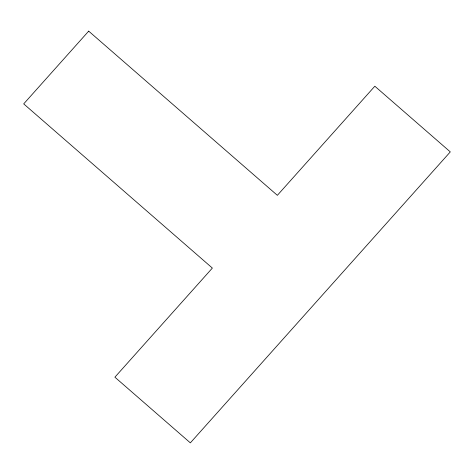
<?xml version="1.0" encoding="UTF-8"?>
<svg xmlns="http://www.w3.org/2000/svg" width="474" height="474" viewBox="0 0 474 474"><rect width="100%" height="100%" fill="white"/><g stroke="black" fill="none" stroke-linecap="round" stroke-linejoin="round"><path stroke-width="0.71" d="M88.685 31.136L23.7 103.883L212.364 268.071L114.886 377.186L190.352 442.864L450.3 151.893L374.833 86.215L277.355 195.329L88.685 31.136"/></g></svg>
